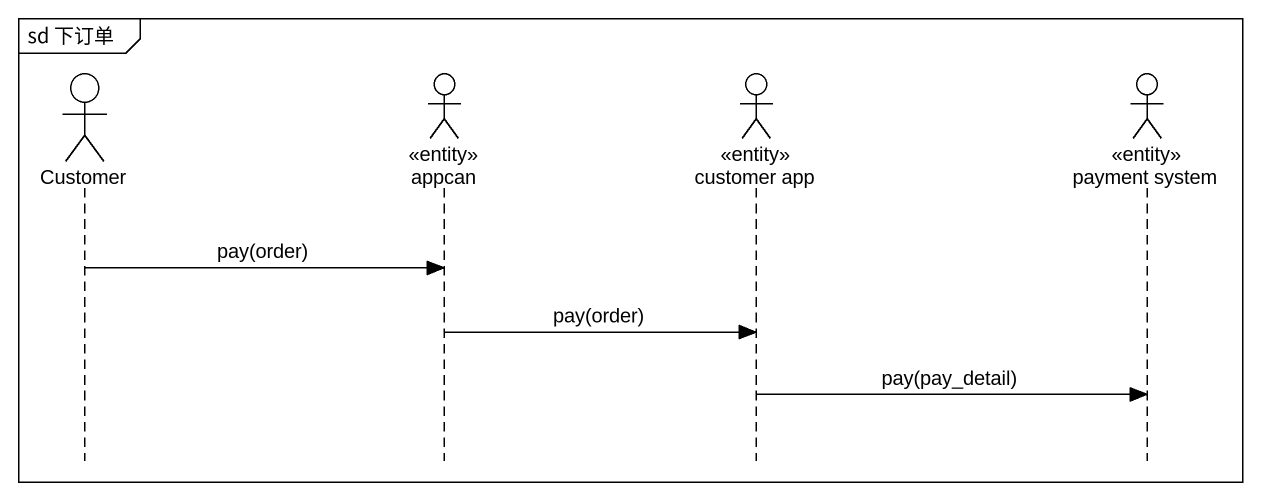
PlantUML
@startuml
mainframe sd 下订单
hide footbox
actor Customer
actor appcan <<entity>>
actor "customer app" as customer_app <<entity>>
actor "payment system" as payment_system <<entity>>

Customer -> appcan : pay(order)
appcan -> customer_app : pay(order)
customer_app -> payment_system : pay(pay_detail)
@enduml
